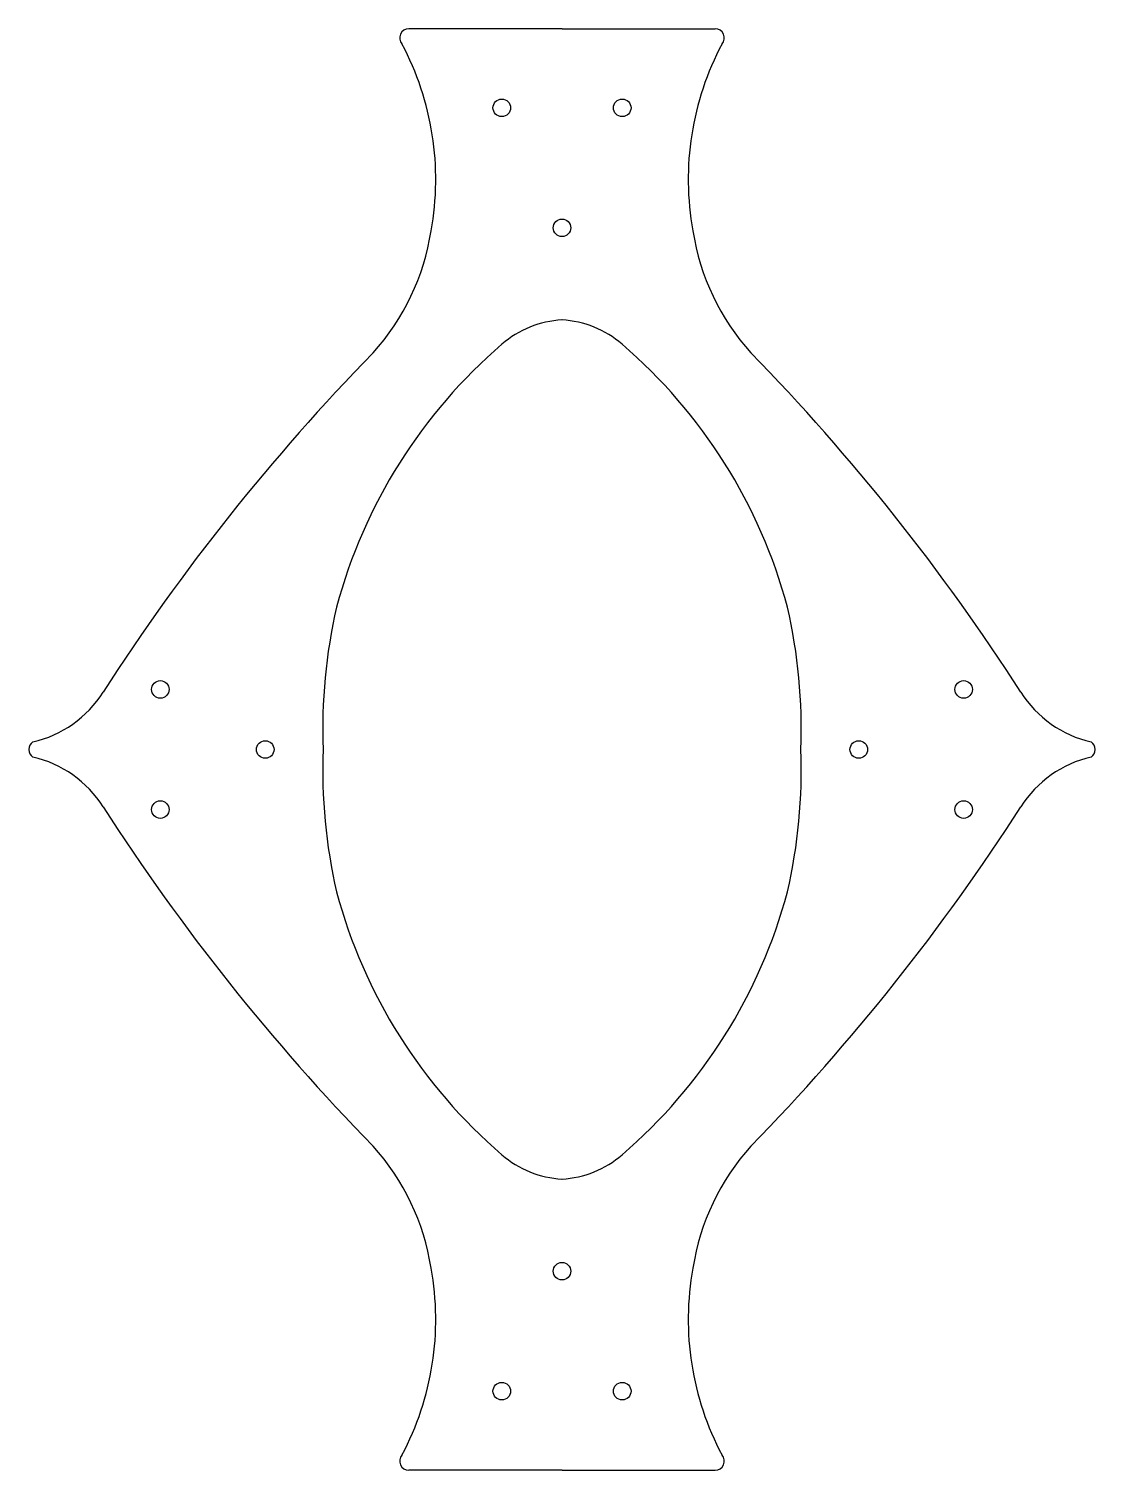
# Model space of a CAD drawing. Header units: inches. Extents: x -26.6 to 26.6, y 0 to 72.
import ezdxf

# ---------------------------------------------------------------- set-up
doc = ezdxf.new("R2010")
doc.units = ezdxf.units.IN
doc.header["$MEASUREMENT"] = 0

msp = doc.modelspace()

# ---------------------------------------------------------------- linework, layer by layer
for p, q in [((0, 72), (-7.657, 72)), ((0, 72), (7.657, 72)), ((0, 0), (-7.657, 0)), ((0, 0), (7.657, 0))]:
    msp.add_line(p, q)
for centre in [(-3.008, 68.053), (3.008, 68.053), (0, 62.062), (-20.059, 39.001), (20.059, 39.001), (-14.819, 36), (14.819, 36), (-20.059, 32.999), (20.059, 32.999), (0, 9.938), (-3.008, 3.947), (3.008, 3.947)]:
    msp.add_circle(centre, 0.438)
for centre, radius, start, end in [((-7.657, 71.55), 0.45, 90, 221.93099), ((7.657, 71.55), 0.45, 318.06901, 90), ((-20.769, 64.469), 14.465, 349.83104, 27.95229), ((20.769, 64.469), 14.465, 152.04771, 190.16896), ((-18.34, 63.785), 11.954, 318.13909, 350.98041), ((18.34, 63.785), 11.954, 189.01959, 221.86091), ((0.276, 52.465), 5.002, 93.1582, 130.86567), ((-0.276, 52.465), 5.002, 49.13433, 86.8418), ((14.194, 36.269), 26.357, 130.71071, 164.94975), ((-14.194, 36.269), 26.357, 15.05025, 49.28929), ((66.927, -18.774), 106.741, 135.67669, 147.31808), ((-66.927, -18.774), 106.741, 32.68192, 44.32331), ((15.354, 37.025), 27.301, 167.11384, 182.15154), ((-15.354, 37.025), 27.301, 357.84846, 12.88616), ((-27.649, 41.827), 5.584, 282.61128, 327.96104), ((27.649, 41.827), 5.584, 212.03896, 257.38872), ((-26.175, 36.006), 0.45, 124.42658, 180.72943), ((15.354, 34.975), 27.301, 177.84846, 192.88616), ((-15.354, 34.975), 27.301, 347.11384, 2.15154), ((26.175, 36.006), 0.45, 359.27057, 55.57342), ((-26.175, 35.994), 0.45, 179.27057, 235.57342), ((-27.649, 30.173), 5.584, 32.03896, 77.38872), ((27.649, 30.173), 5.584, 102.61128, 147.96104), ((26.175, 35.994), 0.45, 304.42658, 0.72943), ((66.927, 90.774), 106.741, 212.68192, 224.32331), ((-66.927, 90.774), 106.741, 315.67669, 327.31808), ((14.194, 35.731), 26.357, 195.05025, 229.28929), ((-14.194, 35.731), 26.357, 310.71071, 344.94975), ((-18.34, 8.215), 11.954, 9.01959, 41.86091), ((18.34, 8.215), 11.954, 138.13909, 170.98041), ((0.276, 19.535), 5.002, 229.13433, 266.8418), ((-0.276, 19.535), 5.002, 273.1582, 310.86567), ((-20.769, 7.531), 14.465, 332.04771, 10.16896), ((20.769, 7.531), 14.465, 169.83104, 207.95229), ((-7.657, 0.45), 0.45, 138.06901, 270), ((7.657, 0.45), 0.45, 270, 41.93099)]:
    msp.add_arc(centre, radius, start, end)

doc.saveas('drawing.dxf')
